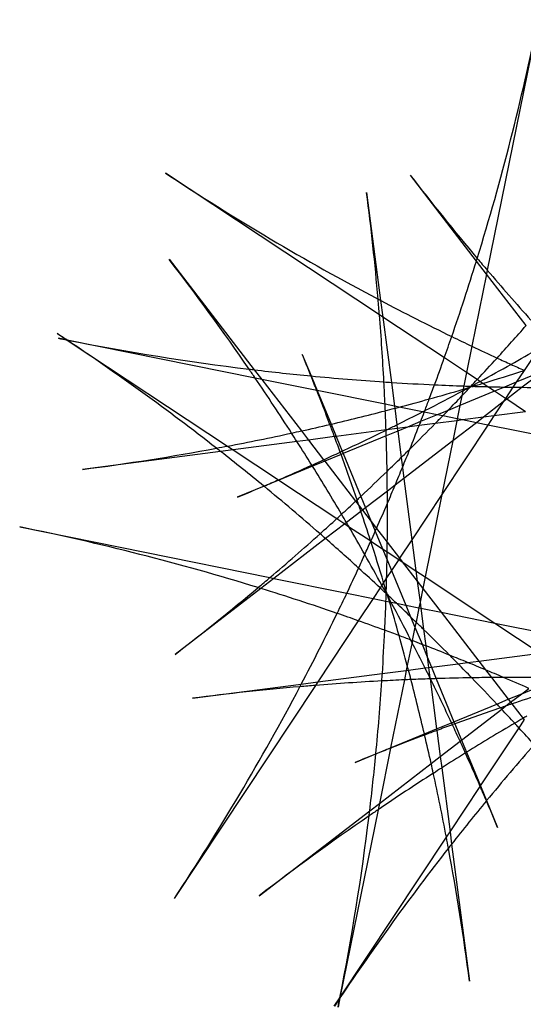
# Model space of a CAD drawing. Header units: millimetres. Extents: x -0.62 to 0.62, y -0.62 to 0.62.
# Drawn here: x -0.619 to -0.01, y -0.573 to 0.619 of the extents above; entities that cross this region are included whole.
import ezdxf

# ---------------------------------------------------------------- set-up
doc = ezdxf.new("R2010")
doc.units = ezdxf.units.MM
doc.header["$MEASUREMENT"] = 0
doc.layers.add('Layer 01', color=5, linetype='Continuous', true_color=0x0000ff)

msp = doc.modelspace()

# ---------------------------------------------------------------- linework, layer by layer
at = {"layer": 'Layer 01'}
for p, q in [((0.0067, 0.6189), (-0.0546, 0.3165)), ((-0.1847, 0.2627), (-0.4426, 0.4338)), ((-0.0677, 0.3276), (-0.1474, 0.4311)), ((-0.2002, 0.4102), (-0.1832, 0.2799)), ((-0.4383, 0.3297), (-0.3356, 0.1964)), ((-0.0555, 0.3117), (-0.0677, 0.3276)), ((-0.0555, 0.3117), (-0.0731, 0.2247)), ((-0.0546, 0.3165), (-0.0555, 0.3117)), ((-0.0077, 0.2497), (-0.0555, 0.3117)), ((-0.1832, 0.2799), (-0.1806, 0.26)), ((-0.1806, 0.26), (-0.1847, 0.2627)), ((-0.1064, 0.2108), (-0.1806, 0.26)), ((-0.1806, 0.26), (-0.1703, 0.1812)), ((-0.5732, 0.2401), (-0.5613, 0.2322)), ((-0.5614, 0.2322), (-0.572, 0.2344)), ((-0.5613, 0.2322), (-0.5614, 0.2322)), ((-0.3345, 0.1864), (-0.5613, 0.2322)), ((-0.5613, 0.2322), (-0.5613, 0.2322)), ((-0.5613, 0.2322), (-0.368, 0.1042)), ((-0.2778, 0.2148), (-0.2671, 0.1889)), ((-0.0731, 0.2247), (-0.0796, 0.193)), ((0.0074, 0.2221), (-0.0101, 0.1957)), ((-0.0796, 0.193), (-0.1064, 0.2108)), ((-0.3356, 0.1964), (-0.3267, 0.1848)), ((-0.0796, 0.193), (-0.0828, 0.1768)), ((-0.0667, 0.1845), (-0.0796, 0.193)), ((-0.0102, 0.1956), (-0.0196, 0.1814)), ((-0.0101, 0.1957), (-0.0102, 0.1956)), ((-0.3267, 0.1848), (-0.3345, 0.1864)), ((-0.2602, 0.1714), (-0.3267, 0.1848)), ((-0.3267, 0.1848), (-0.2788, 0.1226)), ((-0.2671, 0.1889), (-0.2598, 0.1713)), ((-0.1703, 0.1812), (-0.1666, 0.1525)), ((-0.0634, 0.1823), (-0.0667, 0.1845)), ((-0.06, 0.18), (-0.0634, 0.1823)), ((-0.0539, 0.1759), (-0.06, 0.18)), ((-0.0196, 0.1814), (-0.0338, 0.1755)), ((-0.0196, 0.1814), (-0.0236, 0.1753)), ((0.002, 0.1903), (-0.0196, 0.1814)), ((0.0053, 0.1888), (-0.0125, 0.1752)), ((-0.2598, 0.1713), (-0.2602, 0.1714)), ((-0.1779, 0.1548), (-0.2598, 0.1713)), ((-0.2598, 0.1713), (-0.2431, 0.1308)), ((-0.0458, 0.1706), (-0.0876, 0.1533)), ((-0.084, 0.1711), (-0.0853, 0.1648)), ((-0.0836, 0.173), (-0.084, 0.1711)), ((-0.0828, 0.1768), (-0.0836, 0.173)), ((-0.0458, 0.1706), (-0.0539, 0.1759)), ((-0.0338, 0.1755), (-0.0458, 0.1706)), ((-0.0326, 0.1618), (-0.0458, 0.1706)), ((-0.0236, 0.1753), (-0.0326, 0.1618)), ((-0.0125, 0.1752), (-0.0311, 0.1608)), ((-0.0853, 0.1648), (-0.0876, 0.1533)), ((-0.0354, 0.1575), (-0.0593, 0.1391)), ((-0.0354, 0.1575), (-0.0465, 0.1408)), ((-0.0326, 0.1618), (-0.0354, 0.1575)), ((-0.0311, 0.1608), (-0.0354, 0.1575)), ((-0.0311, 0.1608), (-0.0326, 0.1618)), ((-0.0083, 0.1457), (-0.0311, 0.1608)), ((-0.1666, 0.1525), (-0.1779, 0.1548)), ((-0.1609, 0.1513), (-0.1666, 0.1525)), ((-0.1666, 0.1525), (-0.1662, 0.1499)), ((-0.1662, 0.1499), (-0.1636, 0.13)), ((-0.1327, 0.1456), (-0.1609, 0.1513)), ((-0.1306, 0.1452), (-0.1327, 0.1456)), ((-0.1149, 0.142), (-0.1306, 0.1452)), ((-0.1018, 0.1474), (-0.1149, 0.142)), ((-0.0876, 0.1533), (-0.1018, 0.1474)), ((-0.0876, 0.1533), (-0.0908, 0.1372)), ((-0.0083, 0.1457), (-0.0465, 0.1408)), ((-0.135, 0.1338), (-0.1509, 0.1272)), ((-0.1173, 0.1316), (-0.1368, 0.129)), ((-0.1149, 0.142), (-0.135, 0.1338)), ((-0.0913, 0.1349), (-0.1173, 0.1316)), ((-0.1083, 0.1407), (-0.1149, 0.142)), ((-0.0908, 0.1372), (-0.1083, 0.1407)), ((-0.0913, 0.1349), (-0.0962, 0.1107)), ((-0.0678, 0.1325), (-0.0962, 0.1107)), ((-0.0908, 0.1372), (-0.0913, 0.1349)), ((-0.0843, 0.1359), (-0.0913, 0.1349)), ((-0.0843, 0.1359), (-0.0908, 0.1372)), ((-0.0593, 0.1391), (-0.0843, 0.1359)), ((-0.0678, 0.1325), (-0.0843, 0.1359)), ((-0.0593, 0.1391), (-0.0678, 0.1325)), ((-0.0538, 0.1297), (-0.0678, 0.1325)), ((-0.0465, 0.1408), (-0.0593, 0.1391)), ((-0.0465, 0.1408), (-0.0538, 0.1297)), ((-0.2788, 0.1226), (-0.2704, 0.1116)), ((-0.2431, 0.1308), (-0.237, 0.116)), ((-0.1767, 0.1238), (-0.237, 0.116)), ((-0.1759, 0.1239), (-0.1767, 0.1238)), ((-0.1626, 0.1223), (-0.1765, 0.1166)), ((-0.1631, 0.1256), (-0.1759, 0.1239)), ((-0.1636, 0.13), (-0.1631, 0.1256)), ((-0.1509, 0.1272), (-0.1631, 0.1256)), ((-0.1631, 0.1256), (-0.1626, 0.1223)), ((-0.1509, 0.1272), (-0.1626, 0.1223)), ((-0.1626, 0.1223), (-0.1585, 0.0903)), ((-0.1368, 0.129), (-0.1509, 0.1272)), ((-0.0538, 0.1297), (-0.1093, 0.0458)), ((0.0464, 0.1095), (-0.0538, 0.1297)), ((-0.2841, 0.1098), (-0.3613, 0.0998)), ((-0.2704, 0.1116), (-0.2841, 0.1098)), ((-0.2389, 0.1157), (-0.2704, 0.1116)), ((-0.2704, 0.1116), (-0.252, 0.0878)), ((-0.237, 0.116), (-0.2389, 0.1157)), ((-0.237, 0.116), (-0.2296, 0.0981)), ((-0.1765, 0.1166), (-0.2284, 0.0952)), ((-0.0962, 0.1107), (-0.1552, 0.0653)), ((-0.0962, 0.1107), (-0.1093, 0.0458)), ((-0.3762, 0.0978), (-0.5428, 0.0761)), ((-0.3613, 0.0998), (-0.3762, 0.0978)), ((-0.368, 0.1042), (-0.3613, 0.0998)), ((-0.3613, 0.0998), (-0.3065, 0.0635)), ((-0.2296, 0.0981), (-0.2284, 0.0952)), ((-0.2506, 0.086), (-0.2654, 0.0799)), ((-0.252, 0.0878), (-0.2506, 0.086)), ((-0.231, 0.0941), (-0.2506, 0.086)), ((-0.2506, 0.086), (-0.2134, 0.0376)), ((-0.2284, 0.0952), (-0.231, 0.0941)), ((-0.2284, 0.0952), (-0.2071, 0.0436)), ((-0.1585, 0.0903), (-0.1569, 0.0785)), ((-0.2654, 0.0799), (-0.306, 0.0632)), ((-0.1569, 0.0785), (-0.1552, 0.0653)), ((-0.306, 0.0632), (-0.3239, 0.0558)), ((-0.3065, 0.0635), (-0.306, 0.0632)), ((-0.306, 0.0632), (-0.2359, 0.0168)), ((-0.1552, 0.0653), (-0.1658, 0.0571)), ((-0.1552, 0.0653), (-0.1455, -0.0089)), ((-0.3239, 0.0558), (-0.3561, 0.0425)), ((-0.1751, 0.0499), (-0.2014, 0.0297)), ((-0.1658, 0.0571), (-0.1751, 0.0499)), ((-0.2134, 0.0376), (-0.2093, 0.0323)), ((-0.2071, 0.0436), (-0.2014, 0.0297)), ((-0.1093, 0.0458), (-0.1455, -0.0089)), ((-0.1093, 0.0458), (-0.1295, -0.0537)), ((-0.207, 0.0254), (-0.2245, 0.012)), ((-0.2093, 0.0323), (-0.2051, 0.0269)), ((-0.2051, 0.0269), (-0.207, 0.0254)), ((-0.2014, 0.0297), (-0.2051, 0.0269)), ((-0.2051, 0.0269), (-0.1945, 0.0132)), ((-0.2014, 0.0297), (-0.1945, 0.0132)), ((-0.2359, 0.0168), (-0.2264, 0.0105)), ((-0.2245, 0.012), (-0.2264, 0.0105)), ((-0.1945, 0.0132), (-0.1897, 0.0015)), ((-0.1945, 0.0132), (-0.1882, 0.0049)), ((-0.6185, 0.0066), (-0.3167, -0.0545)), ((-0.2264, 0.0105), (-0.2496, -0.0074)), ((-0.2264, 0.0105), (-0.2218, 0.0074)), ((-0.2218, 0.0074), (-0.1952, -0.0102)), ((-0.1897, 0.0015), (-0.181, -0.0196)), ((-0.1882, 0.0049), (-0.1752, -0.0119)), ((-0.2496, -0.0074), (-0.312, -0.0554)), ((-0.1952, -0.0102), (-0.195, -0.0104)), ((-0.195, -0.0104), (-0.181, -0.0196)), ((-0.1455, -0.0089), (-0.1603, -0.0312)), ((-0.1455, -0.0089), (-0.1406, -0.0463)), ((-0.181, -0.0196), (-0.1755, -0.0329)), ((-0.181, -0.0196), (-0.1753, -0.0233)), ((-0.1753, -0.0233), (-0.1613, -0.0326)), ((-0.1752, -0.0119), (-0.1603, -0.0312)), ((-0.1755, -0.0329), (-0.1701, -0.046)), ((-0.1613, -0.0326), (-0.1701, -0.046)), ((-0.1603, -0.0312), (-0.1613, -0.0326)), ((-0.1613, -0.0326), (-0.1571, -0.0354)), ((-0.1603, -0.0312), (-0.1571, -0.0354)), ((-0.1571, -0.0354), (-0.139, -0.0589)), ((-0.1571, -0.0354), (-0.1406, -0.0463)), ((-0.1701, -0.046), (-0.176, -0.0549)), ((-0.1701, -0.046), (-0.1529, -0.0876)), ((-0.1406, -0.0463), (-0.139, -0.0589)), ((-0.1406, -0.0463), (-0.1295, -0.0537)), ((-0.312, -0.0554), (-0.3277, -0.0676)), ((-0.3167, -0.0545), (-0.312, -0.0554)), ((-0.312, -0.0554), (-0.2239, -0.0732)), ((-0.176, -0.0549), (-0.1796, -0.0603)), ((-0.139, -0.0589), (-0.1357, -0.0843)), ((-0.139, -0.0589), (-0.1323, -0.0676)), ((-0.1295, -0.0537), (-0.1323, -0.0676)), ((-0.1295, -0.0537), (-0.0453, -0.1094)), ((-0.3277, -0.0676), (-0.4311, -0.1472)), ((-0.1839, -0.0668), (-0.1924, -0.0796)), ((-0.1818, -0.0636), (-0.1839, -0.0668)), ((-0.1796, -0.0603), (-0.1818, -0.0636)), ((-0.1323, -0.0676), (-0.1357, -0.0843)), ((-0.1323, -0.0676), (-0.1102, -0.0963)), ((-0.2239, -0.0732), (-0.1924, -0.0796)), ((-0.1924, -0.0796), (-0.2102, -0.1066)), ((-0.1924, -0.0796), (-0.1768, -0.0828)), ((-0.1768, -0.0828), (-0.1726, -0.0836)), ((-0.1726, -0.0836), (-0.1707, -0.084)), ((-0.1707, -0.084), (-0.1642, -0.0854)), ((-0.1642, -0.0854), (-0.1529, -0.0876)), ((-0.1529, -0.0876), (-0.1471, -0.1017)), ((-0.1529, -0.0876), (-0.137, -0.0908)), ((-0.137, -0.0908), (-0.1405, -0.1081)), ((-0.1357, -0.0843), (-0.137, -0.0908)), ((-0.137, -0.0908), (-0.1348, -0.0913)), ((-0.1357, -0.0843), (-0.1348, -0.0913)), ((-0.1348, -0.0913), (-0.1314, -0.1169)), ((-0.1348, -0.0913), (-0.1102, -0.0963)), ((-0.2102, -0.1066), (-0.2591, -0.1805)), ((-0.1471, -0.1017), (-0.1418, -0.1145)), ((-0.1102, -0.0963), (-0.0649, -0.1552)), ((-0.1102, -0.0963), (-0.0453, -0.1094)), ((-0.1418, -0.1145), (-0.145, -0.1305)), ((-0.1405, -0.1081), (-0.1418, -0.1145)), ((-0.1418, -0.1145), (-0.1333, -0.135)), ((-0.1314, -0.1169), (-0.1288, -0.1368)), ((-0.0453, -0.1094), (0.0092, -0.1455)), ((-0.0453, -0.1094), (0.0542, -0.1296)), ((-0.145, -0.1305), (-0.1454, -0.1324)), ((-0.1454, -0.1324), (-0.1511, -0.1605)), ((-0.1333, -0.135), (-0.1271, -0.1502)), ((-0.1288, -0.1368), (-0.1271, -0.1502)), ((-0.1271, -0.1502), (-0.1254, -0.1631)), ((-0.1271, -0.1502), (-0.122, -0.1626)), ((-0.0649, -0.1552), (0.0092, -0.1455)), ((-0.1812, -0.1703), (-0.1523, -0.1666)), ((-0.1523, -0.1666), (-0.1546, -0.1779)), ((-0.1511, -0.1605), (-0.1523, -0.1666)), ((-0.1523, -0.1666), (-0.1496, -0.1662)), ((-0.1496, -0.1662), (-0.1296, -0.1636)), ((-0.1296, -0.1636), (-0.1254, -0.1631)), ((-0.1254, -0.1631), (-0.122, -0.1626)), ((-0.1254, -0.1631), (-0.1238, -0.1753)), ((-0.122, -0.1626), (-0.0898, -0.1584)), ((-0.122, -0.1626), (-0.1162, -0.1765)), ((-0.0898, -0.1584), (-0.0783, -0.1569)), ((-0.0783, -0.1569), (-0.0649, -0.1552)), ((-0.0649, -0.1552), (-0.0566, -0.1659)), ((-0.0566, -0.1659), (-0.0495, -0.1751)), ((-0.2591, -0.1805), (-0.1812, -0.1703)), ((-0.1546, -0.1779), (-0.1712, -0.26)), ((-0.1238, -0.1753), (-0.1236, -0.1767)), ((-0.1236, -0.1767), (-0.1157, -0.2371)), ((-0.1162, -0.1765), (-0.0948, -0.2284)), ((-0.0495, -0.1751), (-0.0293, -0.2014)), ((-0.2618, -0.1846), (-0.4321, -0.4417)), ((-0.41, -0.2002), (-0.2789, -0.1831)), ((-0.2789, -0.1831), (-0.2591, -0.1805)), ((-0.2591, -0.1805), (-0.2618, -0.1846)), ((-0.0131, -0.1947), (-0.0046, -0.1882)), ((-0.0131, -0.1947), (-0.0011, -0.1898)), ((-0.043, -0.2071), (-0.0293, -0.2014)), ((-0.0293, -0.2014), (-0.0131, -0.1947)), ((-0.0293, -0.2014), (-0.0265, -0.205)), ((-0.0265, -0.205), (-0.0131, -0.1947)), ((-0.0948, -0.2284), (-0.043, -0.2071)), ((-0.0856, -0.2506), (-0.0372, -0.2133)), ((-0.0372, -0.2133), (-0.0321, -0.2094)), ((-0.0321, -0.2094), (-0.0265, -0.205)), ((-0.0265, -0.205), (-0.025, -0.207)), ((-0.025, -0.207), (-0.0115, -0.2244)), ((-0.0163, -0.2359), (-0.01, -0.2264)), ((-0.0115, -0.2244), (-0.01, -0.2264)), ((-0.1304, -0.2431), (-0.1157, -0.2371)), ((-0.1157, -0.2371), (-0.0977, -0.2296)), ((-0.1157, -0.2371), (-0.1155, -0.239)), ((-0.0977, -0.2296), (-0.0948, -0.2284)), ((-0.0948, -0.2284), (-0.0937, -0.231)), ((-0.0937, -0.231), (-0.0856, -0.2506)), ((-0.0628, -0.306), (-0.0163, -0.2359)), ((-0.1712, -0.26), (-0.1304, -0.2431)), ((-0.1155, -0.239), (-0.1114, -0.2704)), ((-0.189, -0.2673), (-0.1712, -0.26)), ((-0.1713, -0.2604), (-0.1848, -0.327)), ((-0.1712, -0.26), (-0.1713, -0.2604)), ((-0.1114, -0.2704), (-0.0874, -0.252)), ((-0.0874, -0.252), (-0.0856, -0.2506)), ((-0.0856, -0.2506), (-0.0795, -0.2654)), ((-0.2141, -0.2777), (-0.189, -0.2673)), ((-0.1223, -0.2788), (-0.1114, -0.2704)), ((-0.1114, -0.2704), (-0.1096, -0.2842)), ((-0.0795, -0.2654), (-0.0628, -0.306)), ((-0.1848, -0.327), (-0.1223, -0.2788)), ((-0.1096, -0.2842), (-0.0995, -0.3614)), ((-0.0995, -0.3614), (-0.0631, -0.3065)), ((-0.0631, -0.3065), (-0.0628, -0.306)), ((-0.0628, -0.306), (-0.0555, -0.3237)), ((-0.1964, -0.3359), (-0.1848, -0.327)), ((-0.1848, -0.327), (-0.1864, -0.3348)), ((-0.0555, -0.3237), (-0.0421, -0.3562)), ((-0.3297, -0.4386), (-0.1964, -0.3359)), ((-0.1864, -0.3348), (-0.2323, -0.5618)), ((-0.2323, -0.5618), (-0.1039, -0.368)), ((-0.1039, -0.368), (-0.0995, -0.3614)), ((-0.0995, -0.3614), (-0.0976, -0.3761)), ((-0.0976, -0.3761), (-0.076, -0.5418)), ((-0.2391, -0.572), (-0.2324, -0.5618)), ((-0.2323, -0.5618), (-0.2346, -0.5731)), ((-0.2324, -0.5618), (-0.2323, -0.5618)), ((-0.2323, -0.5618), (-0.2323, -0.5618))]:
    msp.add_line(p, q, dxfattribs=at)
for centre, radius, start, end in [((-2.9337, 1.2141), 3, 342.876, 348.5563), ((1.2154, 2.934), 3, 236.4492, 242.1471), ((2.2296, 2.2614), 3, 217.5945, 220.0549), ((-3.175, 0.0221), 3, 4.9603, 7.4334), ((-2.8151, -1.5009), 3, 34.4717, 37.6037), ((-2.9337, 1.2141), 3, 340.9808, 342.8113), ((-2.9339, 1.2142), 3.0002, 342.8113, 342.876), ((2.2296, 2.2614), 3, 220.0549, 220.4135), ((2.2296, 2.2614), 3, 220.4135, 221.9402), ((1.2154, 2.934), 3.0001, 242.1471, 242.2124), ((-3.175, 0.0221), 3, 4.5994, 4.9603), ((1.2154, 2.934), 3, 242.2124, 244.0481), ((-3.175, 0.0221), 3, 3.0503, 4.5994), ((-2.2294, -2.2614), 3, 56.2218, 56.4922), ((-2.2614, 2.2299), 3, 317.6919, 318.6955), ((0.0218, 3.175), 3, 258.5822, 258.7892), ((0.0586, 3.3604), 3.189, 258.7893, 258.7909), ((-2.2294, -2.2614), 3, 51.9698, 56.2208), ((-4.9896, -6.3879), 7.9647, 56.22115, 56.22152), ((0.0218, 3.175), 3, 258.7909, 263.0367), ((-2.9337, 1.2141), 3, 340.4616, 340.9808), ((1.2154, 2.934), 3, 244.0481, 244.5641), ((-3.0508, -0.9299), 3, 21.8975, 22.4314), ((1.2154, 2.934), 3, 244.5641, 245.2047), ((-1.5006, 2.8156), 3, 299.438, 300.1765), ((-2.9337, 1.2141), 3, 339.8008, 340.4616), ((-2.2614, 2.2299), 3, 317.0157, 317.6919), ((-1.5006, 2.8156), 3, 298.625, 299.438), ((1.2154, 2.934), 3, 245.2047, 245.5527), ((1.2154, 2.934), 3, 245.5527, 245.8888), ((0.0218, 3.175), 3, 263.0367, 263.1567), ((-2.8151, -1.5009), 3, 34.2236, 34.4717), ((0.0218, 3.175), 3, 263.1567, 264.4706), ((-0.9301, 3.051), 3, 286.8609, 287.8569), ((-0.9329, 3.0597), 3.0091, 287.8569, 287.861), ((1.2844, 3.0881), 3.1688, 245.8888, 245.8913), ((-2.8151, -1.5009), 3, 32.7034, 34.2236), ((0.007, 3.0219), 2.8462, 264.4705, 264.4735), ((-3.0508, -0.9299), 3, 21.5364, 21.8975), ((0.0218, 3.175), 3, 264.4734, 266.1567), ((0.0218, 3.175), 3, 266.1567, 266.3275), ((-3.175, 0.0221), 3, 2.5346, 3.0503), ((0.0218, 3.175), 3, 266.3275, 267.3244), ((-2.2614, 2.2299), 3, 316.8081, 317.0157), ((-1.5006, 2.8156), 3, 298.3954, 298.625), ((-0.9301, 3.0511), 3, 286.6255, 286.8609), ((-3.0508, -0.9299), 3, 20.6985, 21.5364), ((-1.5006, 2.8156), 3, 297.1884, 298.1784), ((-2.9337, 1.2141), 3, 339.4539, 339.8008), ((-0.9301, 3.051), 3, 285.5775, 286.3904), ((0.0218, 3.175), 3, 267.3244, 268.0006), ((-2.2613, 2.2299), 3, 316.4992, 316.7798), ((-1.5006, 2.8156), 3, 298.1784, 298.3315), ((-0.9302, 3.0511), 3.0001, 286.3904, 286.5237), ((0.0218, 3.175), 3, 268.0006, 268.1662), ((-1.5004, 2.8152), 2.9995, 298.3315, 298.3867), ((-0.9301, 3.051), 3, 286.5237, 286.5583), ((-0.9301, 3.0509), 2.9998, 286.5583, 286.6255), ((-2.2615, 2.23), 3.0002, 316.7798, 316.8023), ((-1.5002, 2.8148), 2.9991, 298.3867, 298.3954), ((-2.2375, 2.2075), 2.9673, 316.8022, 316.8081), ((0.0237, 3.2316), 3.0566, 268.1662, 268.1698), ((0.0219, 3.1752), 3.0003, 268.1698, 268.2112), ((0.0218, 3.175), 3, 268.2112, 268.5536), ((0.0218, 3.175), 3, 268.5536, 268.937), ((0.0218, 3.175), 3.0001, 268.9371, 269.1318), ((0.0218, 3.175), 3, 269.1318, 269.3449), ((0.0218, 3.175), 3, 269.3449, 270.2912), ((-0.9301, 3.051), 3, 284.857, 285.5775), ((-2.9337, 1.2141), 3, 339.1644, 339.4539), ((-2.2614, 2.2299), 3, 316.0409, 316.4992), ((-0.9301, 3.051), 3, 283.2397, 284.5279), ((-3.1749, 0.0221), 3, 2.3854, 2.5346), ((-0.9302, 3.0511), 3, 284.5279, 284.7519), ((-3.175, 0.0221), 3, 1.943, 2.3854), ((-0.9301, 3.051), 3, 284.7519, 284.857), ((-1.5006, 2.8156), 3, 296.4657, 297.1286), ((-2.9337, 1.2141), 3, 338.8923, 339.1266), ((-1.5005, 2.8154), 2.9998, 297.1286, 297.1884), ((-2.9331, 1.2139), 2.9993, 339.1266, 339.1644), ((-2.2614, 2.2299), 3, 315.8625, 316.0409), ((-2.2614, 2.2299), 3, 314.7854, 315.6183), ((-2.9337, 1.2141), 3.0001, 338.7952, 338.8923), ((-2.2614, 2.2299), 3, 315.6183, 315.8625), ((-0.9301, 3.051), 3, 280.801, 282.3081), ((-0.9302, 3.0511), 3, 282.3081, 282.5395), ((-2.8151, -1.5009), 3, 32.473, 32.7034), ((-0.9301, 3.051), 3, 282.5395, 283.2131), ((-0.9306, 3.0531), 3.0021, 283.2131, 283.2397), ((-3.0508, -0.9299), 3, 20.3978, 20.6985), ((-1.5006, 2.8156), 3, 295.0669, 296.1873), ((-1.502, 2.8185), 3.0032, 296.1874, 296.2051), ((-3.1615, 0.0226), 2.9865, 1.9372, 1.943), ((-3.175, 0.0221), 3, 1.8056, 1.9373), ((-1.5006, 2.8156), 3, 296.2052, 296.4657), ((-2.9337, 1.2141), 3, 338.2122, 338.7952), ((-2.8151, -1.5009), 3, 31.8298, 32.473), ((-3.0508, -0.9299), 3, 20.0171, 20.3978), ((-3.175, 0.0221), 3, 0.986, 1.8056), ((-0.9301, 3.051), 3, 277.4183, 280.545), ((-0.9302, 3.0511), 3, 280.545, 280.801), ((-2.2293, -2.2613), 2.9999, 51.8502, 51.9698), ((-2.2294, -2.2614), 3, 50.5725, 51.8502), ((-1.5006, 2.8156), 3, 294.5957, 295.016), ((-1.5008, 2.8159), 3.0003, 295.016, 295.0669), ((-3.0509, -0.9299), 3.0001, 19.9586, 20.0171), ((-2.2614, 2.2299), 3, 314.5045, 314.7854), ((-2.9337, 1.2141), 3, 337.7572, 338.2122), ((-1.5006, 2.8156), 3, 294.2972, 294.5957), ((-3.0508, -0.9299), 3, 18.8477, 19.9586), ((-2.2614, 2.2299), 3, 314.0517, 314.5045), ((-1.5006, 2.8156), 3, 293.4563, 294.2972), ((-2.8157, -1.5013), 3.0007, 31.7989, 31.8298), ((-2.8151, -1.5009), 3, 30.5048, 31.7989), ((-2.2614, 2.2299), 3, 313.2169, 314.0517), ((-3.175, 0.0221), 3, 0.5318, 0.986), ((-2.9337, 1.2141), 3, 337.3155, 337.7572), ((-1.5006, 2.8156), 3, 293.091, 293.4563), ((-1.5006, 2.8156), 3, 292.4276, 293.091), ((-2.2329, -2.2657), 3.0057, 50.5681, 50.5725), ((-2.2294, -2.2614), 3, 48.8736, 50.5681), ((-3.175, 0.0221), 3, 0.2512, 0.5318), ((-2.9337, 1.2141), 3, 336.8615, 337.3155), ((-2.2614, 2.2299), 3, 312.6108, 313.0518), ((-2.2614, 2.2299), 3.0001, 313.0518, 313.0972), ((-2.2613, 2.2298), 2.9999, 313.0972, 313.2169), ((-3.0509, -0.9299), 3.0001, 18.7078, 18.8477), ((-3.0508, -0.9299), 3, 18.5686, 18.7078), ((-3.0508, -0.9299), 3, 17.8531, 18.5686), ((-2.9337, 1.2141), 3, 336.2302, 336.8615), ((-3.175, 0.0221), 3, 359.3499, 0.2512), ((-2.2614, 2.2299), 3, 311.943, 312.4649), ((-2.2613, 2.2299), 3, 312.4649, 312.6108), ((-2.8151, -1.5009), 3, 30.2836, 30.5048), ((-2.8152, -1.501), 3.0002, 30.1835, 30.2836), ((-1.2139, -2.9337), 3, 72.8841, 78.5539), ((-2.8151, -1.5009), 3, 29.4335, 30.1835), ((-2.9337, 1.2141), 3, 335.911, 336.1582), ((-2.9337, 1.2141), 3, 336.1582, 336.2302), ((-2.2614, 2.2299), 3, 310.4083, 311.943), ((-2.2293, -2.2613), 2.9999, 48.7055, 48.8736), ((-2.2294, -2.2614), 3, 47.6859, 48.7055), ((-2.9337, 1.2141), 3, 335.5697, 335.9047), ((-3.0548, -0.9312), 3.0042, 17.8432, 17.8531), ((-2.9542, 1.2233), 3.0225, 335.9047, 335.9109), ((-3.0508, -0.9299), 3, 16.8498, 17.8432), ((-3.175, 0.0221), 3, 358.9492, 359.1321), ((-3.175, 0.0221), 3, 359.1321, 359.3499), ((-2.9337, 1.2141), 3, 335.227, 335.5697), ((-2.8151, -1.5009), 3, 28.6259, 29.4335), ((-3.175, 0.0221), 3, 358.5302, 358.9492), ((-2.9337, 1.2141), 3, 334.5882, 335.227), ((-2.2294, -2.2614), 3, 47.0138, 47.6859), ((-2.2614, 2.2299), 3, 310.051, 310.4083), ((-3.175, 0.0221), 3, 358.2259, 358.5302), ((-2.2614, 2.2299), 3, 307.5945, 310.051), ((-1.2138, -2.9336), 2.9999, 72.8196, 72.8841), ((-1.2139, -2.9337), 3, 70.9701, 72.8196), ((-2.2294, -2.2614), 3, 46.8212, 47.0138), ((-2.8151, -1.5009), 3, 28.4153, 28.6259), ((-3.0508, -0.9299), 3, 16.6408, 16.8498), ((-3.1749, 0.0221), 2.9999, 358.1776, 358.2259), ((-3.0506, -0.9298), 2.9998, 16.5579, 16.6408), ((-2.9337, 1.2141), 3, 334.0712, 334.5882), ((-3.175, 0.0221), 3, 357.3214, 357.9964), ((-3.175, 0.0221), 3, 357.9964, 358.1703), ((-3.198, 0.0228), 3.023, 358.1703, 358.1776), ((-2.8129, -1.4997), 2.9975, 28.3979, 28.4153), ((-2.2268, -2.2587), 2.9963, 46.8095, 46.8212), ((-2.8146, -1.5006), 2.9995, 28.3407, 28.3979), ((-2.2292, -2.2612), 2.9997, 46.7863, 46.8096), ((-3.0497, -0.9296), 2.9989, 16.522, 16.5579), ((-2.2294, -2.2614), 3, 46.4967, 46.7863), ((-3.0508, -0.9299), 3, 16.3846, 16.522), ((-2.8151, -1.5009), 3, 28.1829, 28.3407), ((-3.0508, -0.9299), 3, 15.5719, 16.3846), ((-2.8151, -1.5009), 3, 27.1926, 28.1829), ((-2.2294, -2.2614), 3, 46.0464, 46.4967), ((-2.9337, 1.2141), 3, 332.2424, 334.0712), ((-1.2139, -2.9337), 3, 70.4546, 70.9701), ((-1.2139, -2.9337), 3, 69.8061, 70.4546), ((-2.2294, -2.2614), 3, 45.8701, 46.0464), ((-3.175, 0.0221), 3, 356.3223, 357.3214), ((-1.2139, -2.9337), 3, 69.4523, 69.8061), ((-2.2294, -2.2614), 3, 45.6286, 45.8701), ((-2.2294, -2.2614), 3, 44.7809, 45.6286), ((-3.0508, -0.9299), 3, 14.8595, 15.5719), ((-1.2139, -2.9337), 3, 69.1613, 69.4523), ((-2.8156, -1.5011), 3.0005, 27.1407, 27.1925), ((-1.2142, -2.9345), 3.0008, 69.1285, 69.1613), ((-1.2139, -2.9337), 3, 68.8891, 69.1285), ((-2.8151, -1.5009), 3, 26.4718, 27.1407), ((-1.2139, -2.9338), 3.0001, 68.7969, 68.8891), ((-1.2139, -2.9337), 3, 68.2036, 68.7969), ((-2.2294, -2.2614), 3, 44.5055, 44.7809), ((-1.2139, -2.9337), 3, 67.7576, 68.2036), ((-3.0508, -0.9299), 3, 14.7474, 14.8595), ((-3.0508, -0.9299), 3, 14.5232, 14.7474), ((-2.8151, -1.5009), 3, 26.2219, 26.4718), ((-2.2294, -2.2614), 3, 44.0519, 44.5055), ((-1.2139, -2.9337), 3, 67.3098, 67.7576), ((-1.2139, -2.9337), 3, 66.8615, 67.3098), ((-3.175, 0.0221), 3, 356.1518, 356.3223), ((-0.0221, -3.175), 3, 92.532, 93.0506), ((-0.0221, -3.175), 3, 92.3794, 92.532), ((-0.0221, -3.175), 3, 91.9394, 92.3794), ((-3.0508, -0.9299), 3, 13.2331, 14.5232), ((-2.8145, -1.5006), 2.9994, 26.193, 26.222), ((-0.0217, -3.1856), 3.0106, 91.9301, 91.9394), ((-0.0221, -3.1751), 3.0001, 91.7982, 91.9301), ((-2.8151, -1.5009), 3, 25.0712, 26.193), ((-0.0221, -3.175), 3, 90.9764, 91.7982), ((-0.0221, -3.175), 3, 90.5234, 90.9764), ((-2.2294, -2.2614), 3, 43.2167, 44.0519), ((-0.0221, -3.175), 3, 90.2464, 90.5234), ((-1.2139, -2.9337), 3, 66.2292, 66.8615), ((-0.0221, -3.175), 3, 89.3437, 90.2464), ((-2.9337, 1.2141), 3, 326.4988, 332.1763), ((-0.0221, -3.175), 3, 94.9417, 97.4294), ((-2.9335, 1.214), 2.9997, 332.1763, 332.2424), ((-0.0221, -3.175), 3, 94.5838, 94.9417), ((-0.0221, -3.175), 3, 93.0506, 94.5838), ((-3.175, 0.0221), 3, 354.4641, 356.1518), ((0.9304, -3.0508), 3, 107.8538, 108.5696), ((0.9304, -3.0508), 3, 108.8477, 109.9606), ((-2.2293, -2.2613), 2.9999, 43.0972, 43.2167), ((0.9304, -3.0508), 3, 108.7143, 108.8477), ((-2.2291, -2.2611), 2.9997, 43.0539, 43.0972), ((-2.2294, -2.2614), 3, 42.6115, 43.0539), ((0.9304, -3.0508), 3, 108.5696, 108.7143), ((1.5009, -2.8153), 3, 120.2736, 120.4941), ((1.5008, -2.8152), 2.9999, 120.173, 120.2736), ((0.9304, -3.0508), 3, 110.0192, 110.4037), ((-2.8145, -1.5006), 2.9994, 25.0206, 25.0713), ((0.9305, -3.0509), 3.0002, 109.9606, 110.0192), ((-2.8151, -1.5009), 3, 24.6018, 25.0206), ((1.5009, -2.8153), 3, 120.4941, 121.7899), ((-2.2294, -2.2614), 3.0001, 42.4659, 42.6115), ((-2.2294, -2.2614), 3, 41.9471, 42.4659), ((0.9304, -3.0508), 3, 110.7021, 111.5456), ((-3.0505, -0.9298), 2.9997, 13.2068, 13.2331), ((0.9304, -3.0508), 3, 110.4037, 110.7021), ((-3.0508, -0.9299), 3, 12.5343, 13.2068), ((0.9304, -3.0508), 3, 111.5456, 111.9089), ((-2.8151, -1.5009), 3, 24.3024, 24.6018), ((2.2614, -2.2296), 3, 138.8631, 140.558), ((0.9304, -3.0508), 3, 111.9089, 112.4276), ((-3.175, 0.0221), 3, 353.146, 354.4615), ((-3.3774, 0.0417), 3.2034, 354.4615, 354.464), ((1.5009, -2.8153), 3, 121.8209, 122.4678), ((1.5015, -2.8164), 3.0012, 121.7899, 121.8208), ((-2.8151, -1.5009), 3, 23.4617, 24.3024), ((-3.0508, -0.9299), 3, 12.3022, 12.5343), ((1.5009, -2.8154), 3, 122.4678, 122.6962), ((1.5009, -2.8153), 3, 122.6962, 124.2234), ((-3.0508, -0.9299), 3, 10.7952, 12.3022), ((-2.8151, -1.5009), 3, 23.0995, 23.4617), ((2.2614, -2.2296), 3, 140.5624, 141.8429), ((2.2485, -2.2191), 2.9834, 140.558, 140.5625), ((-2.8151, -1.5009), 3, 22.4314, 23.0995), ((1.5009, -2.8153), 3, 124.4733, 127.6037), ((-3.175, 0.0221), 3, 348.7764, 353.0261), ((1.5009, -2.8153), 3, 124.2234, 124.4733), ((-3.175, 0.0221), 3, 353.026, 353.146), ((-3.0508, -0.9299), 3, 10.5422, 10.7952), ((2.2614, -2.2296), 3, 141.9611, 146.2256), ((2.2613, -2.2296), 3, 141.8429, 141.9611), ((-3.0508, -0.9299), 3, 7.4334, 10.5422), ((2.2614, -2.2296), 3, 146.2267, 146.4592), ((-3.175, 0.0221), 3, 348.5563, 348.7752), ((-4.0073, 0.1873), 3.8486, 348.7753, 348.7763), ((2.2539, -2.2246), 2.991, 146.2257, 146.2268)]:
    msp.add_arc(centre, radius, start, end, dxfattribs=at)

doc.saveas('drawing.dxf')
